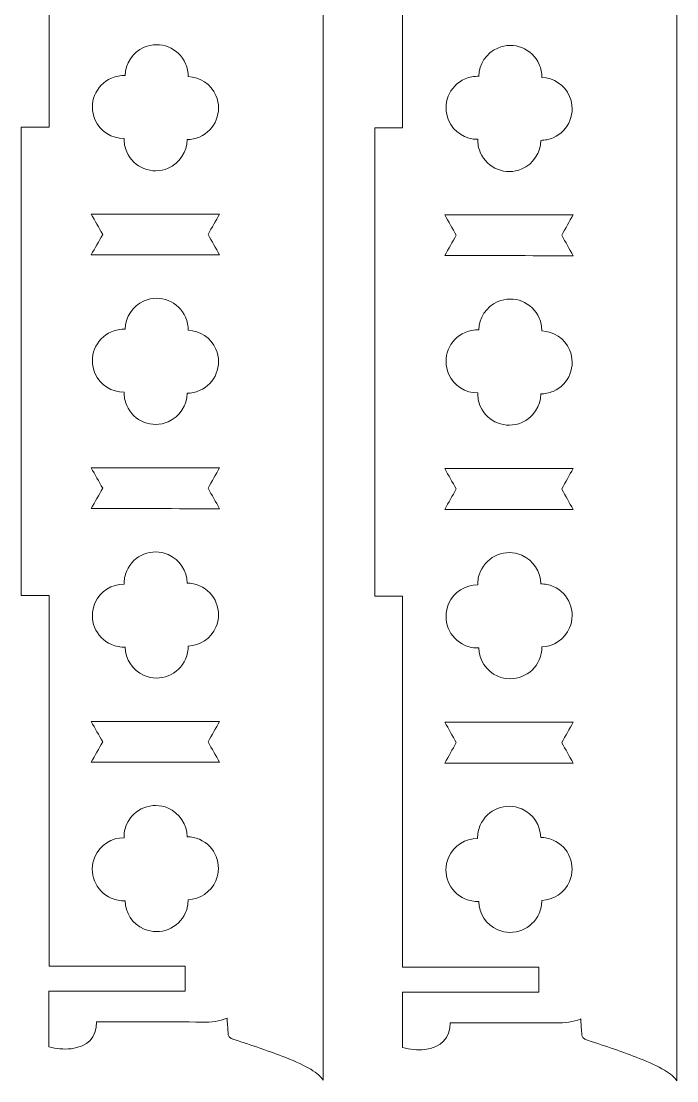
# Model space of a CAD drawing. Header units: inches. Extents: x -28.6 to 20.8, y -14.2 to 28.3.
# Drawn here: x -7.377 to -4.36, y -7.34 to -2.463 of the extents above; entities that cross this region are included whole.
import ezdxf

# ---------------------------------------------------------------- set-up
doc = ezdxf.new("R2010")
doc.units = ezdxf.units.IN
doc.header["$MEASUREMENT"] = 0
doc.layers.add('Layer 1', color=7, linetype='Continuous')

msp = doc.modelspace()

# ---------------------------------------------------------------- linework, layer by layer
at = {"layer": 'Layer 1', "color": 1, "lineweight": 9}
for points in [[(-5.9875, -1.6581), (-5.9875, -2.6802), (-5.9876, -3.05), (-5.9876, -3.4451)], [(-7.2488, -1.6584), (-7.2489, -2.2522), (-7.2489, -2.3576), (-7.2489, -2.9514)], [(-5.6218, -1.6619), (-5.6218, -2.2557), (-5.6218, -2.361), (-5.6218, -2.9548)], [(-4.3605, -1.6615), (-4.3605, -2.6837), (-4.3605, -3.0534), (-4.3605, -3.4485)], [(-7.3769, -2.9514), (-7.3342, -2.9514), (-7.2915, -2.9514), (-7.2489, -2.9514)], [(-7.3769, -2.9514), (-7.3768, -3.1566), (-7.3768, -3.2398), (-7.3768, -3.4451)], [(-5.7498, -2.9548), (-5.7498, -3.1601), (-5.7498, -3.2432), (-5.7497, -3.4485)], [(-5.7498, -2.9548), (-5.7072, -2.9548), (-5.6645, -2.9548), (-5.6218, -2.9548)], [(-7.055, -3.3512), (-6.8581, -3.3511), (-6.6611, -3.351), (-6.4642, -3.3509)], [(-7.002, -3.4451), (-7.0197, -3.4138), (-7.0374, -3.3825), (-7.055, -3.3512)], [(-6.5171, -3.4448), (-6.4995, -3.4135), (-6.4818, -3.3822), (-6.4642, -3.3509)], [(-5.428, -3.3547), (-5.231, -3.3546), (-5.0341, -3.3545), (-4.8371, -3.3544)], [(-5.375, -3.4485), (-5.3926, -3.4173), (-5.4103, -3.386), (-5.428, -3.3547)], [(-4.8901, -3.4483), (-4.8724, -3.417), (-4.8548, -3.3857), (-4.8371, -3.3544)], [(-7.3766, -3.9576), (-7.3766, -3.7511), (-7.3767, -3.6515), (-7.3768, -3.4451)], [(-7.002, -3.4451), (-7.0197, -3.4764), (-7.0374, -3.5077), (-7.055, -3.5389)], [(-6.5171, -3.4454), (-6.4995, -3.4766), (-6.4818, -3.5079), (-6.4642, -3.5392)], [(-5.9876, -3.4451), (-5.9876, -3.7248), (-5.9876, -3.8496), (-5.9876, -4.029)], [(-5.7495, -3.961), (-5.7496, -3.7546), (-5.7496, -3.655), (-5.7497, -3.4485)], [(-5.375, -3.4485), (-5.3926, -3.4798), (-5.4103, -3.5111), (-5.428, -3.5424)], [(-4.8901, -3.4488), (-4.8724, -3.4801), (-4.8548, -3.5114), (-4.8371, -3.5427)], [(-4.3605, -3.4485), (-4.3605, -3.7282), (-4.3605, -3.8531), (-4.3605, -4.0325)], [(-7.055, -3.5389), (-6.8581, -3.5391), (-6.6611, -3.5391), (-6.4642, -3.5392)], [(-5.428, -3.5424), (-5.231, -3.5425), (-5.0341, -3.5426), (-4.8371, -3.5427)], [(-7.3766, -3.9576), (-7.3766, -3.9721), (-7.3765, -4.0144), (-7.3765, -4.0289)], [(-5.7495, -3.961), (-5.7495, -3.9755), (-5.7495, -4.0178), (-5.7495, -4.0323)], [(-7.3766, -4.1002), (-7.3766, -4.0857), (-7.3765, -4.0434), (-7.3765, -4.0289)], [(-5.9876, -4.613), (-5.9876, -4.3333), (-5.9876, -4.2085), (-5.9876, -4.029)], [(-5.7495, -4.1036), (-5.7495, -4.0891), (-5.7495, -4.0468), (-5.7495, -4.0323)], [(-4.3605, -4.6164), (-4.3605, -4.3367), (-4.3605, -4.2119), (-4.3605, -4.0325)], [(-7.3766, -4.1002), (-7.3766, -4.3066), (-7.3767, -4.4062), (-7.3768, -4.6127)], [(-5.7495, -4.1036), (-5.7496, -4.3101), (-5.7496, -4.4097), (-5.7497, -4.6161)], [(-7.055, -4.5191), (-6.8581, -4.519), (-6.6611, -4.5189), (-6.4642, -4.5188)], [(-7.002, -4.613), (-7.0197, -4.5817), (-7.0374, -4.5504), (-7.055, -4.5191)], [(-6.5171, -4.6127), (-6.4995, -4.5814), (-6.4818, -4.5501), (-6.4642, -4.5188)], [(-5.428, -4.5226), (-5.231, -4.5225), (-5.0341, -4.5224), (-4.8371, -4.5223)], [(-5.375, -4.6164), (-5.3926, -4.5851), (-5.4103, -4.5539), (-5.428, -4.5226)], [(-4.8901, -4.6162), (-4.8724, -4.5849), (-4.8548, -4.5536), (-4.8371, -4.5223)], [(-7.3769, -5.1064), (-7.3768, -4.9011), (-7.3768, -4.8179), (-7.3768, -4.6127)], [(-7.002, -4.613), (-7.0197, -4.6443), (-7.0374, -4.6755), (-7.055, -4.7068)], [(-6.5171, -4.6132), (-6.4995, -4.6445), (-6.4818, -4.6758), (-6.4642, -4.7071)], [(-5.9876, -6.8161), (-5.9876, -5.7939), (-5.9876, -5.0081), (-5.9876, -4.613)], [(-5.7498, -5.1098), (-5.7498, -4.9046), (-5.7498, -4.8214), (-5.7497, -4.6161)], [(-5.375, -4.6164), (-5.3926, -4.6477), (-5.4103, -4.679), (-5.428, -4.7103)], [(-4.8901, -4.6167), (-4.8724, -4.648), (-4.8548, -4.6793), (-4.8371, -4.7106)], [(-4.3606, -6.8195), (-4.3606, -5.7974), (-4.3605, -5.0116), (-4.3605, -4.6164)], [(-7.055, -4.7068), (-6.8581, -4.7069), (-6.6611, -4.707), (-6.4642, -4.7071)], [(-5.428, -4.7103), (-5.231, -4.7104), (-5.0341, -4.7105), (-4.8371, -4.7106)], [(-7.3769, -5.1064), (-7.3342, -5.1064), (-7.2915, -5.1064), (-7.2489, -5.1064)], [(-7.2488, -6.3996), (-7.2489, -5.8059), (-7.2489, -5.7005), (-7.2489, -5.1067)], [(-5.7498, -5.1098), (-5.7072, -5.1098), (-5.6645, -5.1098), (-5.6218, -5.1098)], [(-5.6218, -6.4031), (-5.6218, -5.8093), (-5.6218, -5.7039), (-5.6218, -5.1101)], [(-7.0549, -5.6863), (-6.858, -5.6863), (-6.6611, -5.6863), (-6.4641, -5.6863)], [(-7.002, -5.7802), (-7.0196, -5.749), (-7.0373, -5.7177), (-7.0549, -5.6864)], [(-6.5171, -5.7802), (-6.4994, -5.7489), (-6.4818, -5.7176), (-6.4641, -5.6863)], [(-5.3749, -5.7837), (-5.3926, -5.7524), (-5.4102, -5.7211), (-5.4279, -5.6898)], [(-5.4279, -5.6898), (-5.2309, -5.6898), (-5.034, -5.6898), (-4.8371, -5.6898)], [(-4.8901, -5.7836), (-4.8724, -5.7524), (-4.8547, -5.7211), (-4.8371, -5.6898)], [(-7.002, -5.7802), (-7.0197, -5.8115), (-7.0373, -5.8428), (-7.055, -5.8741)], [(-6.5171, -5.7805), (-6.4994, -5.8118), (-6.4818, -5.8431), (-6.4642, -5.8744)], [(-5.3749, -5.7837), (-5.3926, -5.815), (-5.4103, -5.8463), (-5.4279, -5.8776)], [(-4.8901, -5.784), (-4.8724, -5.8152), (-4.8548, -5.8465), (-4.8371, -5.8778)], [(-7.055, -5.8741), (-6.858, -5.8742), (-6.6611, -5.8743), (-6.4642, -5.8744)], [(-5.4279, -5.8776), (-5.231, -5.8777), (-5.0341, -5.8777), (-4.8371, -5.8778)], [(-7.2489, -6.8131), (-7.2489, -6.6723), (-7.2489, -6.538), (-7.2488, -6.3997)], [(-5.6219, -6.8166), (-5.6219, -6.6758), (-5.6218, -6.5414), (-5.6218, -6.4031)], [(-5.9876, -6.8161), (-5.9876, -6.9507), (-5.9877, -7.2022), (-5.9877, -7.3368)], [(-4.3606, -6.8195), (-4.3606, -6.9541), (-4.3607, -7.2056), (-4.3607, -7.3402)], [(-7.249, -7.1837), (-7.249, -7.0959), (-7.249, -7.0159), (-7.249, -6.9281)], [(-5.622, -7.1872), (-5.622, -7.0994), (-5.6219, -7.0194), (-5.6219, -6.9316)], [(-7.0306, -7.0695), (-6.868, -7.0695), (-6.7055, -7.0695), (-6.5429, -7.0696)], [(-6.5429, -7.0696), (-6.5031, -7.0719), (-6.4653, -7.0662), (-6.4297, -7.0523)], [(-4.9159, -7.073), (-4.876, -7.0754), (-4.8383, -7.0696), (-4.8027, -7.0557)], [(-5.4035, -7.0729), (-5.241, -7.073), (-5.0784, -7.073), (-4.9159, -7.073)]]:
    msp.add_open_spline(points, degree=3, dxfattribs=at)
for points, knots in [([(-6.6087, -2.7185), (-6.6084, -2.6987), (-6.6122, -2.6784), (-6.6206, -2.6591), (-6.6206, -2.6591), (-6.6523, -2.5856), (-6.7377, -2.5517), (-6.8112, -2.5835), (-6.8112, -2.5835), (-6.8651, -2.6067), (-6.8976, -2.6588), (-6.8987, -2.7138)], [0, 0, 0, 0, 0.333333, 0.333333, 0.333333, 0.333333, 0.666667, 0.666667, 0.666667, 0.666667, 1, 1, 1, 1]), ([(-4.9816, -2.7219), (-4.9814, -2.7021), (-4.9852, -2.6819), (-4.9935, -2.6625), (-4.9935, -2.6625), (-5.0253, -2.589), (-5.1107, -2.5552), (-5.1842, -2.5869), (-5.1842, -2.5869), (-5.238, -2.6102), (-5.2706, -2.6622), (-5.2716, -2.7173)], [0, 0, 0, 0, 0.333333, 0.333333, 0.333333, 0.333333, 0.666667, 0.666667, 0.666667, 0.666667, 1, 1, 1, 1]), ([(-6.8985, -2.7138), (-6.9196, -2.7129), (-6.9412, -2.7166), (-6.9618, -2.7256), (-6.9618, -2.7256), (-7.0353, -2.7573), (-7.0692, -2.8427), (-7.0374, -2.9162), (-7.0374, -2.9162), (-7.0137, -2.9712), (-6.9598, -3.004), (-6.9034, -3.0037)], [0, 0, 0, 0, 0.333333, 0.333333, 0.333333, 0.333333, 0.666667, 0.666667, 0.666667, 0.666667, 1, 1, 1, 1]), ([(-6.6135, -3.0084), (-6.5944, -3.0084), (-6.5751, -3.0045), (-6.5564, -2.9965), (-6.5564, -2.9965), (-6.4829, -2.9647), (-6.4491, -2.8794), (-6.4808, -2.8059), (-6.4808, -2.8059), (-6.5038, -2.7528), (-6.5546, -2.7204), (-6.6087, -2.7184)], [0, 0, 0, 0, 0.333333, 0.333333, 0.333333, 0.333333, 0.666667, 0.666667, 0.666667, 0.666667, 1, 1, 1, 1]), ([(-5.2714, -2.7172), (-5.2925, -2.7163), (-5.3141, -2.7201), (-5.3348, -2.729), (-5.3348, -2.729), (-5.4083, -2.7608), (-5.4422, -2.8461), (-5.4104, -2.9196), (-5.4104, -2.9196), (-5.3866, -2.9747), (-5.3328, -3.0075), (-5.2764, -3.0071)], [0, 0, 0, 0, 0.333333, 0.333333, 0.333333, 0.333333, 0.666667, 0.666667, 0.666667, 0.666667, 1, 1, 1, 1]), ([(-4.9864, -3.0119), (-4.9674, -3.0118), (-4.948, -3.008), (-4.9294, -2.9999), (-4.9294, -2.9999), (-4.8559, -2.9682), (-4.822, -2.8828), (-4.8538, -2.8093), (-4.8538, -2.8093), (-4.8767, -2.7563), (-4.9275, -2.7239), (-4.9817, -2.7219)], [0, 0, 0, 0, 0.333333, 0.333333, 0.333333, 0.333333, 0.666667, 0.666667, 0.666667, 0.666667, 1, 1, 1, 1]), ([(-6.9034, -3.0037), (-6.9039, -3.024), (-6.9001, -3.0447), (-6.8915, -3.0645), (-6.8915, -3.0645), (-6.8598, -3.138), (-6.7744, -3.1718), (-6.7009, -3.1401), (-6.7009, -3.1401), (-6.6467, -3.1166), (-6.614, -3.064), (-6.6134, -3.0085)], [0, 0, 0, 0, 0.333333, 0.333333, 0.333333, 0.333333, 0.666667, 0.666667, 0.666667, 0.666667, 1, 1, 1, 1]), ([(-5.2764, -3.0071), (-5.2768, -3.0274), (-5.273, -3.0481), (-5.2645, -3.0679), (-5.2645, -3.0679), (-5.2327, -3.1414), (-5.1474, -3.1753), (-5.0739, -3.1435), (-5.0739, -3.1435), (-5.0196, -3.1201), (-4.987, -3.0675), (-4.9863, -3.0119)], [0, 0, 0, 0, 0.333333, 0.333333, 0.333333, 0.333333, 0.666667, 0.666667, 0.666667, 0.666667, 1, 1, 1, 1]), ([(-6.6087, -3.8858), (-6.6084, -3.8659), (-6.6122, -3.8457), (-6.6206, -3.8263), (-6.6206, -3.8263), (-6.6524, -3.7528), (-6.7377, -3.719), (-6.8112, -3.7507), (-6.8112, -3.7507), (-6.8651, -3.774), (-6.8976, -3.826), (-6.8987, -3.8811)], [0, 0, 0, 0, 0.333333, 0.333333, 0.333333, 0.333333, 0.666667, 0.666667, 0.666667, 0.666667, 1, 1, 1, 1]), ([(-4.9817, -3.8892), (-4.9814, -3.8694), (-4.9852, -3.8492), (-4.9936, -3.8298), (-4.9936, -3.8298), (-5.0253, -3.7563), (-5.1107, -3.7224), (-5.1842, -3.7542), (-5.1842, -3.7542), (-5.238, -3.7774), (-5.2706, -3.8295), (-5.2717, -3.8846)], [0, 0, 0, 0, 0.333333, 0.333333, 0.333333, 0.333333, 0.666667, 0.666667, 0.666667, 0.666667, 1, 1, 1, 1]), ([(-6.8985, -3.881), (-6.9196, -3.8801), (-6.9412, -3.8839), (-6.9619, -3.8928), (-6.9619, -3.8928), (-7.0354, -3.9246), (-7.0692, -4.0099), (-7.0375, -4.0834), (-7.0375, -4.0834), (-7.0137, -4.1385), (-6.9599, -4.1713), (-6.9035, -4.171)], [0, 0, 0, 0, 0.333333, 0.333333, 0.333333, 0.333333, 0.666667, 0.666667, 0.666667, 0.666667, 1, 1, 1, 1]), ([(-6.6135, -4.1757), (-6.5945, -4.1756), (-6.5751, -4.1718), (-6.5565, -4.1638), (-6.5565, -4.1638), (-6.483, -4.132), (-6.4491, -4.0466), (-6.4809, -3.9731), (-6.4809, -3.9731), (-6.5038, -3.9201), (-6.5546, -3.8877), (-6.6088, -3.8857)], [0, 0, 0, 0, 0.333333, 0.333333, 0.333333, 0.333333, 0.666667, 0.666667, 0.666667, 0.666667, 1, 1, 1, 1]), ([(-5.2715, -3.8845), (-5.2926, -3.8836), (-5.3142, -3.8873), (-5.3348, -3.8963), (-5.3348, -3.8963), (-5.4083, -3.928), (-5.4422, -4.0134), (-5.4104, -4.0869), (-5.4104, -4.0869), (-5.3867, -4.1419), (-5.3328, -4.1747), (-5.2764, -4.1744)], [0, 0, 0, 0, 0.333333, 0.333333, 0.333333, 0.333333, 0.666667, 0.666667, 0.666667, 0.666667, 1, 1, 1, 1]), ([(-4.9865, -4.1791), (-4.9674, -4.1791), (-4.948, -4.1752), (-4.9294, -4.1672), (-4.9294, -4.1672), (-4.8559, -4.1355), (-4.8221, -4.0501), (-4.8538, -3.9766), (-4.8538, -3.9766), (-4.8767, -3.9235), (-4.9276, -3.8911), (-4.9817, -3.8892)], [0, 0, 0, 0, 0.333333, 0.333333, 0.333333, 0.333333, 0.666667, 0.666667, 0.666667, 0.666667, 1, 1, 1, 1]), ([(-6.9034, -4.171), (-6.9039, -4.1912), (-6.9001, -4.2119), (-6.8916, -4.2317), (-6.8916, -4.2317), (-6.8598, -4.3052), (-6.7744, -4.3391), (-6.7009, -4.3073), (-6.7009, -4.3073), (-6.6467, -4.2839), (-6.614, -4.2313), (-6.6134, -4.1758)], [0, 0, 0, 0, 0.333333, 0.333333, 0.333333, 0.333333, 0.666667, 0.666667, 0.666667, 0.666667, 1, 1, 1, 1]), ([(-5.2764, -4.1744), (-5.2769, -4.1947), (-5.2731, -4.2154), (-5.2645, -4.2352), (-5.2645, -4.2352), (-5.2328, -4.3087), (-5.1474, -4.3425), (-5.0739, -4.3108), (-5.0739, -4.3108), (-5.0196, -4.2873), (-4.987, -4.2347), (-4.9864, -4.1792)], [0, 0, 0, 0, 0.333333, 0.333333, 0.333333, 0.333333, 0.666667, 0.666667, 0.666667, 0.666667, 1, 1, 1, 1]), ([(-6.9034, -5.0544), (-6.9039, -5.0341), (-6.9001, -5.0134), (-6.8915, -4.9936), (-6.8915, -4.9936), (-6.8598, -4.9201), (-6.7744, -4.8862), (-6.7009, -4.918), (-6.7009, -4.918), (-6.6467, -4.9414), (-6.614, -4.9941), (-6.6134, -5.0496)], [0, 0, 0, 0, 0.333333, 0.333333, 0.333333, 0.333333, 0.666667, 0.666667, 0.666667, 0.666667, 1, 1, 1, 1]), ([(-5.2764, -5.0578), (-5.2768, -5.0375), (-5.273, -5.0169), (-5.2645, -4.997), (-5.2645, -4.997), (-5.2327, -4.9235), (-5.1474, -4.8897), (-5.0739, -4.9214), (-5.0739, -4.9214), (-5.0196, -4.9449), (-4.987, -4.9975), (-4.9863, -5.053)], [0, 0, 0, 0, 0.333333, 0.333333, 0.333333, 0.333333, 0.666667, 0.666667, 0.666667, 0.666667, 1, 1, 1, 1]), ([(-6.8985, -5.3443), (-6.9196, -5.3452), (-6.9412, -5.3414), (-6.9618, -5.3325), (-6.9618, -5.3325), (-7.0353, -5.3007), (-7.0692, -5.2154), (-7.0374, -5.1419), (-7.0374, -5.1419), (-7.0137, -5.0869), (-6.9598, -5.054), (-6.9034, -5.0544)], [0, 0, 0, 0, 0.333333, 0.333333, 0.333333, 0.333333, 0.666667, 0.666667, 0.666667, 0.666667, 1, 1, 1, 1]), ([(-6.6135, -5.0496), (-6.5944, -5.0497), (-6.5751, -5.0535), (-6.5564, -5.0616), (-6.5564, -5.0616), (-6.4829, -5.0933), (-6.4491, -5.1787), (-6.4808, -5.2522), (-6.4808, -5.2522), (-6.5038, -5.3052), (-6.5546, -5.3376), (-6.6087, -5.3396)], [0, 0, 0, 0, 0.333333, 0.333333, 0.333333, 0.333333, 0.666667, 0.666667, 0.666667, 0.666667, 1, 1, 1, 1]), ([(-5.2714, -5.3478), (-5.2925, -5.3486), (-5.3141, -5.3449), (-5.3348, -5.336), (-5.3348, -5.336), (-5.4083, -5.3042), (-5.4422, -5.2188), (-5.4104, -5.1453), (-5.4104, -5.1453), (-5.3866, -5.0903), (-5.3328, -5.0575), (-5.2764, -5.0578)], [0, 0, 0, 0, 0.333333, 0.333333, 0.333333, 0.333333, 0.666667, 0.666667, 0.666667, 0.666667, 1, 1, 1, 1]), ([(-4.9864, -5.0531), (-4.9674, -5.0531), (-4.948, -5.057), (-4.9294, -5.065), (-4.9294, -5.065), (-4.8559, -5.0968), (-4.822, -5.1821), (-4.8538, -5.2556), (-4.8538, -5.2556), (-4.8767, -5.3087), (-4.9275, -5.3411), (-4.9817, -5.3431)], [0, 0, 0, 0, 0.333333, 0.333333, 0.333333, 0.333333, 0.666667, 0.666667, 0.666667, 0.666667, 1, 1, 1, 1]), ([(-6.6087, -5.3396), (-6.6084, -5.3594), (-6.6122, -5.3796), (-6.6206, -5.399), (-6.6206, -5.399), (-6.6523, -5.4725), (-6.7377, -5.5064), (-6.8112, -5.4746), (-6.8112, -5.4746), (-6.8651, -5.4513), (-6.8976, -5.3993), (-6.8987, -5.3442)], [0, 0, 0, 0, 0.333333, 0.333333, 0.333333, 0.333333, 0.666667, 0.666667, 0.666667, 0.666667, 1, 1, 1, 1]), ([(-4.9816, -5.343), (-4.9814, -5.3629), (-4.9852, -5.3831), (-4.9935, -5.4024), (-4.9935, -5.4024), (-5.0253, -5.4759), (-5.1107, -5.5098), (-5.1842, -5.4781), (-5.1842, -5.4781), (-5.238, -5.4548), (-5.2706, -5.4027), (-5.2716, -5.3477)], [0, 0, 0, 0, 0.333333, 0.333333, 0.333333, 0.333333, 0.666667, 0.666667, 0.666667, 0.666667, 1, 1, 1, 1]), ([(-6.9038, -6.2214), (-6.9043, -6.2012), (-6.9005, -6.1805), (-6.8919, -6.1607), (-6.8919, -6.1607), (-6.8601, -6.0872), (-6.7748, -6.0533), (-6.7013, -6.0851), (-6.7013, -6.0851), (-6.647, -6.1085), (-6.6144, -6.1611), (-6.6138, -6.2167)], [0, 0, 0, 0, 0.333333, 0.333333, 0.333333, 0.333333, 0.666667, 0.666667, 0.666667, 0.666667, 1, 1, 1, 1]), ([(-5.2767, -6.2249), (-5.2772, -6.2046), (-5.2734, -6.1839), (-5.2649, -6.1641), (-5.2649, -6.1641), (-5.2331, -6.0906), (-5.1477, -6.0568), (-5.0742, -6.0885), (-5.0742, -6.0885), (-5.02, -6.112), (-4.9873, -6.1646), (-4.9867, -6.2201)], [0, 0, 0, 0, 0.333333, 0.333333, 0.333333, 0.333333, 0.666667, 0.666667, 0.666667, 0.666667, 1, 1, 1, 1]), ([(-6.8989, -6.5114), (-6.9199, -6.5123), (-6.9416, -6.5085), (-6.9622, -6.4996), (-6.9622, -6.4996), (-7.0357, -6.4678), (-7.0696, -6.3825), (-7.0378, -6.309), (-7.0378, -6.309), (-7.0141, -6.2539), (-6.9602, -6.2211), (-6.9038, -6.2214)], [0, 0, 0, 0, 0.333333, 0.333333, 0.333333, 0.333333, 0.666667, 0.666667, 0.666667, 0.666667, 1, 1, 1, 1]), ([(-6.6139, -6.2167), (-6.5948, -6.2168), (-6.5754, -6.2206), (-6.5568, -6.2287), (-6.5568, -6.2287), (-6.4833, -6.2604), (-6.4495, -6.3458), (-6.4812, -6.4193), (-6.4812, -6.4193), (-6.5041, -6.4723), (-6.555, -6.5047), (-6.6091, -6.5067)], [0, 0, 0, 0, 0.333333, 0.333333, 0.333333, 0.333333, 0.666667, 0.666667, 0.666667, 0.666667, 1, 1, 1, 1]), ([(-5.2718, -6.5148), (-5.2929, -6.5157), (-5.3145, -6.512), (-5.3352, -6.503), (-5.3352, -6.503), (-5.4087, -6.4713), (-5.4425, -6.3859), (-5.4108, -6.3124), (-5.4108, -6.3124), (-5.387, -6.2574), (-5.3332, -6.2246), (-5.2768, -6.2249)], [0, 0, 0, 0, 0.333333, 0.333333, 0.333333, 0.333333, 0.666667, 0.666667, 0.666667, 0.666667, 1, 1, 1, 1]), ([(-4.9868, -6.2202), (-4.9678, -6.2202), (-4.9484, -6.2241), (-4.9298, -6.2321), (-4.9298, -6.2321), (-4.8563, -6.2639), (-4.8224, -6.3492), (-4.8542, -6.4227), (-4.8542, -6.4227), (-4.8771, -6.4758), (-4.9279, -6.5082), (-4.9821, -6.5102)], [0, 0, 0, 0, 0.333333, 0.333333, 0.333333, 0.333333, 0.666667, 0.666667, 0.666667, 0.666667, 1, 1, 1, 1]), ([(-6.6091, -6.5067), (-6.6088, -6.5265), (-6.6126, -6.5467), (-6.621, -6.5661), (-6.621, -6.5661), (-6.6527, -6.6396), (-6.7381, -6.6734), (-6.8116, -6.6417), (-6.8116, -6.6417), (-6.8654, -6.6184), (-6.898, -6.5664), (-6.8991, -6.5113)], [0, 0, 0, 0, 0.333333, 0.333333, 0.333333, 0.333333, 0.666667, 0.666667, 0.666667, 0.666667, 1, 1, 1, 1]), ([(-4.982, -6.5101), (-4.9817, -6.5299), (-4.9855, -6.5501), (-4.9939, -6.5695), (-4.9939, -6.5695), (-5.0257, -6.643), (-5.111, -6.6769), (-5.1845, -6.6451), (-5.1845, -6.6451), (-5.2384, -6.6219), (-5.271, -6.5698), (-5.272, -6.5148)], [0, 0, 0, 0, 0.333333, 0.333333, 0.333333, 0.333333, 0.666667, 0.666667, 0.666667, 0.666667, 1, 1, 1, 1]), ([(-7.249, -6.9281), (-7.249, -6.9281), (-6.622, -6.9281), (-6.622, -6.9281), (-6.622, -6.9281), (-6.622, -6.9281), (-6.622, -6.8131), (-6.622, -6.8131), (-6.622, -6.8131), (-6.622, -6.8131), (-7.2489, -6.8131), (-7.2489, -6.8131)], [0, 0, 0, 0, 0.333333, 0.333333, 0.333333, 0.333333, 0.666667, 0.666667, 0.666667, 0.666667, 1, 1, 1, 1]), ([(-5.6219, -6.9316), (-5.6219, -6.9316), (-4.9949, -6.9316), (-4.9949, -6.9316), (-4.9949, -6.9316), (-4.9949, -6.9316), (-4.9949, -6.8166), (-4.9949, -6.8166), (-4.9949, -6.8166), (-4.9949, -6.8166), (-5.6219, -6.8166), (-5.6219, -6.8166)], [0, 0, 0, 0, 0.333333, 0.333333, 0.333333, 0.333333, 0.666667, 0.666667, 0.666667, 0.666667, 1, 1, 1, 1]), ([(-7.0306, -7.0695), (-7.0311, -7.1413), (-7.0701, -7.1825), (-7.1477, -7.193), (-7.1477, -7.193), (-7.1818, -7.1958), (-7.2156, -7.1927), (-7.249, -7.1837)], [0, 0, 0, 0, 0.5, 0.5, 0.5, 0.5, 1, 1, 1, 1]), ([(-5.9877, -7.3368), (-6.0063, -7.3053), (-6.0637, -7.271), (-6.16, -7.2336), (-6.16, -7.2336), (-6.2334, -7.2048), (-6.3128, -7.1771), (-6.398, -7.1504), (-6.398, -7.1504), (-6.4174, -7.1445), (-6.4265, -7.1333), (-6.4251, -7.1168), (-6.4251, -7.1168), (-6.4267, -7.0953), (-6.4282, -7.0738), (-6.4297, -7.0523)], [0, 0, 0, 0, 0.25, 0.25, 0.25, 0.25, 0.5, 0.5, 0.5, 0.5, 0.75, 0.75, 0.75, 0.75, 1, 1, 1, 1]), ([(-4.3607, -7.3402), (-4.3793, -7.3088), (-4.4367, -7.2744), (-4.5329, -7.2371), (-4.5329, -7.2371), (-4.6064, -7.2082), (-4.6857, -7.1805), (-4.7709, -7.1539), (-4.7709, -7.1539), (-4.7904, -7.1479), (-4.7995, -7.1367), (-4.7981, -7.1203), (-4.7981, -7.1203), (-4.7996, -7.0988), (-4.8011, -7.0773), (-4.8027, -7.0557)], [0, 0, 0, 0, 0.25, 0.25, 0.25, 0.25, 0.5, 0.5, 0.5, 0.5, 0.75, 0.75, 0.75, 0.75, 1, 1, 1, 1]), ([(-5.4035, -7.0729), (-5.404, -7.1447), (-5.4431, -7.1859), (-5.5207, -7.1965), (-5.5207, -7.1965), (-5.5547, -7.1993), (-5.5885, -7.1962), (-5.622, -7.1872)], [0, 0, 0, 0, 0.5, 0.5, 0.5, 0.5, 1, 1, 1, 1])]:
    msp.add_open_spline(points, degree=3, knots=knots, dxfattribs=at)

doc.saveas('drawing.dxf')
